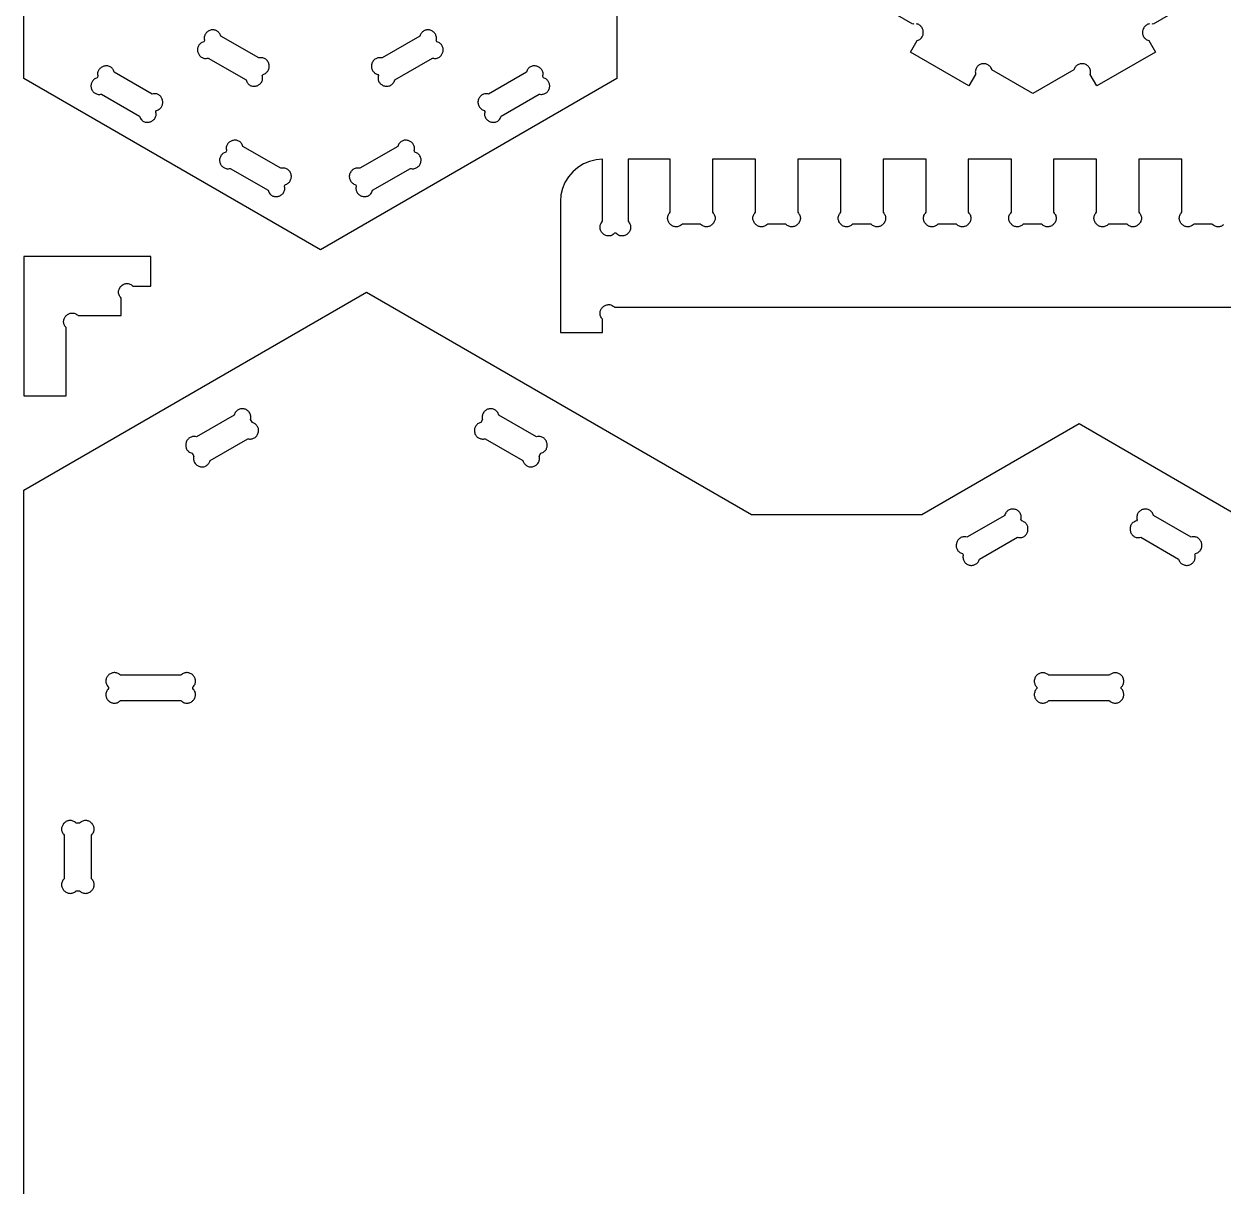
# Model space of a CAD drawing. Extents: x 105 to 1294, y 104 to 1295.
# Drawn here: x 105.1 to 247.1, y 376.2 to 513.7 of the extents above; entities that cross this region are included whole.
import ezdxf

# ---------------------------------------------------------------- set-up
doc = ezdxf.new("R2010")
doc.units = 0
doc.layers.add('LAYER_1', color=62, linetype='CONTINUOUS')

msp = doc.modelspace()

# ---------------------------------------------------------------- linework, layer by layer
at = {"layer": 'LAYER_1'}
for points in [[(175.29, 519.61), (175.29, 507.27), (140.21, 487.01), (105.13, 507.27), (105.13, 831.73)], [(210.45, 513.73), (210.33, 513.71), (205.48, 516.51)], [(243.64, 516.51), (238.79, 513.71), (238.68, 513.73)], [(238.35, 513.74), (238.25, 513.72), (238.16, 513.69), (238.07, 513.65), (237.99, 513.6), (237.91, 513.54), (237.84, 513.48), (237.78, 513.41), (237.73, 513.34), (237.68, 513.26), (237.63, 513.17), (237.6, 513.09), (237.57, 513), (237.55, 512.91), (237.54, 512.81), (237.53, 512.72), (237.54, 512.63), (237.55, 512.54), (237.57, 512.44), (237.6, 512.36), (237.63, 512.27), (237.68, 512.19), (237.74, 512.11), (237.8, 512.04), (237.88, 511.97), (237.96, 511.91), (238.06, 511.86), (238.16, 511.81), (238.28, 511.77), (239.07, 510.4), (232.14, 506.4), (231.35, 507.77), (231.37, 507.87), (231.38, 507.97), (231.38, 508.07), (231.37, 508.17), (231.36, 508.27), (231.33, 508.36), (231.29, 508.45), (231.25, 508.53), (231.2, 508.61), (231.14, 508.69), (231.07, 508.76), (231, 508.82), (230.92, 508.88), (230.83, 508.93), (230.74, 508.97), (230.64, 509), (230.54, 509.02), (230.44, 509.03), (230.34, 509.03), (230.24, 509.02), (230.15, 509.01), (230.06, 508.98), (229.97, 508.94), (229.88, 508.9), (229.8, 508.85), (229.73, 508.79), (229.66, 508.72), (229.59, 508.65), (229.54, 508.57), (229.49, 508.48), (229.45, 508.39), (229.42, 508.29), (224.56, 505.49), (219.71, 508.29), (219.68, 508.39), (219.64, 508.48), (219.59, 508.57), (219.53, 508.65), (219.47, 508.72), (219.4, 508.79), (219.32, 508.85), (219.24, 508.9), (219.16, 508.94), (219.07, 508.98), (218.98, 509.01), (218.88, 509.02), (218.78, 509.03), (218.68, 509.03), (218.58, 509.02), (218.48, 509), (218.39, 508.97), (218.3, 508.93), (218.21, 508.88), (218.13, 508.82), (218.06, 508.76), (217.99, 508.69), (217.93, 508.61), (217.88, 508.53), (217.83, 508.45), (217.8, 508.36), (217.77, 508.27), (217.75, 508.17), (217.74, 508.07), (217.75, 507.97), (217.76, 507.87), (217.78, 507.77), (216.99, 506.4), (210.06, 510.4), (210.85, 511.77), (210.97, 511.81), (211.07, 511.86), (211.17, 511.91), (211.25, 511.97), (211.32, 512.04), (211.39, 512.11), (211.45, 512.19), (211.49, 512.27), (211.53, 512.36), (211.56, 512.44), (211.58, 512.54), (211.59, 512.63), (211.59, 512.72), (211.59, 512.81), (211.58, 512.91), (211.56, 513), (211.53, 513.09), (211.49, 513.17), (211.45, 513.26), (211.4, 513.34), (211.34, 513.41), (211.28, 513.48), (211.21, 513.54), (211.14, 513.6), (211.06, 513.65), (210.97, 513.69), (210.88, 513.72), (210.78, 513.74)], [(247.13, 489.97), (247.05, 489.92), (246.98, 489.86), (246.89, 489.82), (246.81, 489.78), (246.72, 489.76), (246.63, 489.74), (246.53, 489.73), (246.44, 489.73), (246.34, 489.74), (246.25, 489.76), (246.15, 489.79), (246.06, 489.83), (245.96, 489.89), (245.87, 489.95), (245.78, 490.04), (243.61, 490.04), (243.52, 489.95), (243.43, 489.89), (243.34, 489.83), (243.24, 489.79), (243.15, 489.76), (243.05, 489.74), (242.96, 489.73), (242.86, 489.73), (242.77, 489.74), (242.68, 489.76), (242.59, 489.78), (242.5, 489.82), (242.42, 489.86), (242.34, 489.92), (242.27, 489.97), (242.2, 490.04), (242.13, 490.11), (242.08, 490.18), (242.03, 490.26), (241.98, 490.34), (241.95, 490.43), (241.92, 490.51), (241.9, 490.61), (241.89, 490.7), (241.89, 490.79), (241.9, 490.89), (241.92, 490.98), (241.95, 491.08), (241.99, 491.18), (242.05, 491.27), (242.12, 491.36), (242.2, 491.45), (242.2, 497.72), (237.1, 497.72), (237.1, 491.45), (237.18, 491.36), (237.25, 491.27), (237.31, 491.18), (237.35, 491.08), (237.38, 490.98), (237.4, 490.89), (237.41, 490.79), (237.41, 490.7), (237.4, 490.61), (237.38, 490.51), (237.35, 490.43), (237.32, 490.34), (237.27, 490.26), (237.22, 490.18), (237.17, 490.11), (237.1, 490.04), (237.03, 489.97), (236.96, 489.92), (236.88, 489.86), (236.8, 489.82), (236.71, 489.78), (236.62, 489.76), (236.53, 489.74), (236.44, 489.73), (236.35, 489.73), (236.25, 489.74), (236.15, 489.76), (236.06, 489.79), (235.96, 489.83), (235.87, 489.89), (235.78, 489.95), (235.69, 490.04), (233.52, 490.04), (233.43, 489.95), (233.34, 489.89), (233.24, 489.83), (233.15, 489.79), (233.05, 489.76), (232.96, 489.74), (232.86, 489.73), (232.77, 489.73), (232.67, 489.74), (232.58, 489.76), (232.49, 489.78), (232.41, 489.82), (232.32, 489.86), (232.25, 489.92), (232.17, 489.97), (232.1, 490.04), (232.04, 490.11), (231.98, 490.18), (231.93, 490.26), (231.89, 490.34), (231.85, 490.43), (231.82, 490.51), (231.8, 490.61), (231.79, 490.7), (231.79, 490.79), (231.8, 490.89), (231.82, 490.98), (231.85, 491.08), (231.9, 491.18), (231.95, 491.27), (232.02, 491.36), (232.1, 491.45), (232.1, 497.72), (227.01, 497.72), (227.01, 491.45), (227.09, 491.36), (227.16, 491.27), (227.21, 491.18), (227.26, 491.08), (227.29, 490.98), (227.31, 490.89), (227.32, 490.79), (227.32, 490.7), (227.31, 490.61), (227.29, 490.51), (227.26, 490.43), (227.22, 490.34), (227.18, 490.26), (227.13, 490.18), (227.07, 490.11), (227.01, 490.04), (226.94, 489.97), (226.86, 489.92), (226.79, 489.86), (226.7, 489.82), (226.62, 489.78), (226.53, 489.76), (226.44, 489.74), (226.34, 489.73), (226.25, 489.73), (226.15, 489.74), (226.06, 489.76), (225.96, 489.79), (225.87, 489.83), (225.77, 489.89), (225.68, 489.95), (225.59, 490.04), (223.42, 490.04), (223.33, 489.95), (223.24, 489.89), (223.15, 489.83), (223.05, 489.79), (222.96, 489.76), (222.86, 489.74), (222.77, 489.73), (222.67, 489.73), (222.58, 489.74), (222.49, 489.76), (222.4, 489.78), (222.31, 489.82), (222.23, 489.86), (222.15, 489.92), (222.08, 489.97), (222.01, 490.04), (221.94, 490.11), (221.89, 490.18), (221.84, 490.26), (221.79, 490.34), (221.76, 490.43), (221.73, 490.51), (221.71, 490.61), (221.7, 490.7), (221.7, 490.79), (221.71, 490.89), (221.73, 490.98), (221.76, 491.08), (221.8, 491.18), (221.86, 491.27), (221.93, 491.36), (222.01, 491.45), (222.01, 497.72), (216.91, 497.72), (216.91, 491.45), (216.99, 491.36), (217.06, 491.27), (217.12, 491.18), (217.16, 491.08), (217.19, 490.98), (217.21, 490.89), (217.22, 490.79), (217.22, 490.7), (217.21, 490.61), (217.19, 490.51), (217.16, 490.43), (217.13, 490.34), (217.08, 490.26), (217.03, 490.18), (216.98, 490.11), (216.91, 490.04), (216.84, 489.97), (216.77, 489.92), (216.69, 489.86), (216.61, 489.82), (216.52, 489.78), (216.43, 489.76), (216.34, 489.74), (216.25, 489.73), (216.16, 489.73), (216.06, 489.74), (215.96, 489.76), (215.87, 489.79), (215.77, 489.83), (215.68, 489.89), (215.59, 489.95), (215.5, 490.04), (213.33, 490.04), (213.24, 489.95), (213.15, 489.89), (213.05, 489.83), (212.96, 489.79), (212.86, 489.76), (212.77, 489.74), (212.67, 489.73), (212.58, 489.73), (212.48, 489.74), (212.39, 489.76), (212.3, 489.78), (212.22, 489.82), (212.13, 489.86), (212.06, 489.92), (211.98, 489.97), (211.91, 490.04), (211.85, 490.11), (211.79, 490.18), (211.74, 490.26), (211.7, 490.34), (211.66, 490.43), (211.63, 490.51), (211.61, 490.61), (211.6, 490.7), (211.6, 490.79), (211.61, 490.89), (211.63, 490.98), (211.66, 491.08), (211.71, 491.18), (211.76, 491.27), (211.83, 491.36), (211.91, 491.45), (211.91, 497.72), (206.82, 497.72), (206.82, 491.45), (206.9, 491.36), (206.97, 491.27), (207.02, 491.18), (207.07, 491.08), (207.1, 490.98), (207.12, 490.89), (207.13, 490.79), (207.13, 490.7), (207.12, 490.61), (207.1, 490.51), (207.07, 490.43), (207.03, 490.34), (206.99, 490.26), (206.94, 490.18), (206.88, 490.11), (206.82, 490.04), (206.75, 489.97), (206.67, 489.92), (206.6, 489.86), (206.51, 489.82), (206.43, 489.78), (206.34, 489.76), (206.25, 489.74), (206.15, 489.73), (206.06, 489.73), (205.96, 489.74), (205.87, 489.76), (205.77, 489.79), (205.68, 489.83), (205.59, 489.89), (205.49, 489.95), (205.4, 490.04), (203.23, 490.04), (203.14, 489.95), (203.05, 489.89), (202.96, 489.83), (202.86, 489.79), (202.77, 489.76), (202.67, 489.74), (202.58, 489.73), (202.48, 489.73), (202.39, 489.74), (202.3, 489.76), (202.21, 489.78), (202.12, 489.82), (202.04, 489.86), (201.96, 489.92), (201.89, 489.97), (201.82, 490.04), (201.75, 490.11), (201.7, 490.18), (201.65, 490.26), (201.6, 490.34), (201.57, 490.43), (201.54, 490.51), (201.52, 490.61), (201.51, 490.7), (201.51, 490.79), (201.52, 490.89), (201.54, 490.98), (201.57, 491.08), (201.61, 491.18), (201.67, 491.27), (201.74, 491.36), (201.82, 491.45), (201.82, 497.72), (196.72, 497.72), (196.72, 491.45), (196.8, 491.36), (196.87, 491.27), (196.93, 491.18), (196.97, 491.08), (197, 490.98), (197.02, 490.89), (197.03, 490.79), (197.03, 490.7), (197.02, 490.61), (197, 490.51), (196.97, 490.43), (196.94, 490.34), (196.89, 490.26), (196.84, 490.18), (196.79, 490.11), (196.72, 490.04), (196.65, 489.97), (196.58, 489.92), (196.5, 489.86), (196.42, 489.82), (196.33, 489.78), (196.24, 489.76), (196.15, 489.74), (196.06, 489.73), (195.97, 489.73), (195.87, 489.74), (195.77, 489.76), (195.68, 489.79), (195.58, 489.83), (195.49, 489.89), (195.4, 489.95), (195.31, 490.04), (193.14, 490.04), (193.05, 489.95), (192.96, 489.89), (192.86, 489.83), (192.77, 489.79), (192.67, 489.76), (192.58, 489.74), (192.48, 489.73), (192.39, 489.73), (192.29, 489.74), (192.2, 489.76), (192.11, 489.78), (192.03, 489.82), (191.94, 489.86), (191.87, 489.92), (191.79, 489.97), (191.72, 490.04), (191.66, 490.11), (191.6, 490.18), (191.55, 490.26), (191.51, 490.34), (191.47, 490.43), (191.44, 490.51), (191.42, 490.61), (191.41, 490.7), (191.41, 490.79), (191.42, 490.89), (191.44, 490.98), (191.47, 491.08), (191.52, 491.18), (191.57, 491.27), (191.64, 491.36), (191.72, 491.45), (191.72, 497.72), (186.63, 497.72), (186.63, 491.45), (186.71, 491.36), (186.78, 491.27), (186.83, 491.18), (186.88, 491.08), (186.91, 490.98), (186.93, 490.89), (186.94, 490.79), (186.94, 490.7), (186.93, 490.61), (186.91, 490.51), (186.88, 490.43), (186.84, 490.34), (186.8, 490.26), (186.75, 490.18), (186.69, 490.11), (186.63, 490.04), (186.56, 489.97), (186.48, 489.92), (186.41, 489.86), (186.32, 489.82), (186.24, 489.78), (186.15, 489.76), (186.06, 489.74), (185.96, 489.73), (185.87, 489.73), (185.77, 489.74), (185.68, 489.76), (185.58, 489.79), (185.49, 489.83), (185.4, 489.89), (185.3, 489.95), (185.21, 490.04), (183.04, 490.04), (182.95, 489.95), (182.86, 489.89), (182.77, 489.83), (182.67, 489.79), (182.58, 489.76), (182.48, 489.74), (182.39, 489.73), (182.29, 489.73), (182.2, 489.74), (182.11, 489.76), (182.02, 489.78), (181.93, 489.82), (181.85, 489.86), (181.77, 489.92), (181.7, 489.97), (181.63, 490.04), (181.56, 490.11), (181.51, 490.18), (181.46, 490.26), (181.41, 490.34), (181.38, 490.43), (181.35, 490.51), (181.33, 490.61), (181.32, 490.7), (181.32, 490.79), (181.33, 490.89), (181.35, 490.98), (181.38, 491.08), (181.42, 491.18), (181.48, 491.27), (181.55, 491.36), (181.63, 491.45), (181.63, 497.72), (176.63, 497.72), (176.63, 490.38), (176.71, 490.29), (176.78, 490.2), (176.83, 490.1), (176.88, 490.01), (176.91, 489.91), (176.93, 489.82), (176.94, 489.72), (176.94, 489.63), (176.93, 489.53), (176.91, 489.44), (176.88, 489.35), (176.84, 489.27), (176.8, 489.19), (176.75, 489.11), (176.69, 489.03), (176.63, 488.96), (176.56, 488.9), (176.48, 488.84), (176.41, 488.79), (176.32, 488.75), (176.24, 488.71), (176.15, 488.68), (176.06, 488.66), (175.96, 488.65), (175.87, 488.65), (175.78, 488.66), (175.68, 488.68), (175.58, 488.72), (175.49, 488.76), (175.4, 488.81), (175.3, 488.88), (175.21, 488.96), (175.04, 488.96), (174.95, 488.88), (174.86, 488.81), (174.77, 488.76), (174.67, 488.72), (174.58, 488.68), (174.48, 488.66), (174.39, 488.65), (174.29, 488.65), (174.2, 488.66), (174.11, 488.68), (174.02, 488.71), (173.93, 488.75), (173.85, 488.79), (173.77, 488.84), (173.7, 488.9), (173.63, 488.96), (173.56, 489.03), (173.51, 489.11), (173.46, 489.19), (173.41, 489.27), (173.38, 489.35), (173.35, 489.44), (173.33, 489.53), (173.32, 489.63), (173.32, 489.72), (173.33, 489.82), (173.35, 489.91), (173.38, 490.01), (173.42, 490.1), (173.48, 490.2), (173.55, 490.29), (173.63, 490.38), (173.63, 497.72), (172.85, 497.65), (172.08, 497.47), (171.36, 497.17), (170.69, 496.76), (170.09, 496.25), (169.58, 495.65), (169.17, 494.99), (168.87, 494.26), (168.69, 493.5), (168.63, 492.71), (168.63, 477.22), (173.63, 477.22), (173.63, 478.8), (173.55, 478.89), (173.48, 478.98), (173.42, 479.08), (173.38, 479.17), (173.35, 479.27), (173.33, 479.36), (173.32, 479.46), (173.32, 479.55), (173.33, 479.64), (173.35, 479.74), (173.38, 479.82), (173.41, 479.91), (173.46, 479.99), (173.51, 480.07), (173.56, 480.15), (173.63, 480.21), (173.7, 480.28), (173.77, 480.34), (173.85, 480.39), (173.93, 480.43), (174.02, 480.47), (174.11, 480.49), (174.2, 480.51), (174.29, 480.52), (174.39, 480.52), (174.48, 480.52), (174.58, 480.49), (174.67, 480.46), (174.77, 480.42), (174.86, 480.36), (174.95, 480.3), (175.04, 480.21), (273.97, 480.21)]]:
    msp.add_lwpolyline(points, dxfattribs=at)
for points in [[(126.93, 509.69), (131.41, 507.11), (131.45, 506.99), (131.49, 506.89), (131.54, 506.79), (131.61, 506.71), (131.67, 506.63), (131.74, 506.57), (131.82, 506.51), (131.9, 506.47), (131.99, 506.43), (132.08, 506.4), (132.17, 506.38), (132.26, 506.37), (132.36, 506.36), (132.45, 506.37), (132.54, 506.38), (132.63, 506.4), (132.72, 506.43), (132.81, 506.47), (132.89, 506.51), (132.97, 506.56), (133.05, 506.61), (133.11, 506.68), (133.18, 506.75), (133.23, 506.82), (133.28, 506.9), (133.32, 506.99), (133.35, 507.08), (133.37, 507.18), (133.38, 507.29), (133.38, 507.39), (133.37, 507.51), (133.34, 507.63), (133.43, 507.77), (133.52, 507.81), (133.61, 507.85), (133.7, 507.89), (133.78, 507.95), (133.85, 508.01), (133.92, 508.08), (133.98, 508.16), (134.03, 508.24), (134.08, 508.32), (134.11, 508.41), (134.14, 508.51), (134.16, 508.6), (134.17, 508.7), (134.17, 508.8), (134.15, 508.9), (134.13, 509), (134.1, 509.1), (134.06, 509.19), (134.01, 509.27), (133.96, 509.35), (133.89, 509.43), (133.82, 509.49), (133.75, 509.55), (133.67, 509.61), (133.58, 509.65), (133.49, 509.69), (133.4, 509.71), (133.3, 509.73), (133.21, 509.74), (133.11, 509.74), (133.01, 509.73), (132.91, 509.71), (128.43, 512.29), (128.4, 512.39), (128.36, 512.48), (128.31, 512.57), (128.25, 512.65), (128.19, 512.72), (128.12, 512.79), (128.04, 512.85), (127.96, 512.9), (127.88, 512.94), (127.79, 512.98), (127.7, 513.01), (127.6, 513.02), (127.5, 513.03), (127.4, 513.03), (127.3, 513.02), (127.2, 513), (127.11, 512.97), (127.01, 512.93), (126.93, 512.88), (126.85, 512.82), (126.78, 512.76), (126.71, 512.69), (126.65, 512.61), (126.6, 512.53), (126.55, 512.45), (126.52, 512.36), (126.49, 512.27), (126.47, 512.17), (126.46, 512.07), (126.47, 511.97), (126.48, 511.87), (126.5, 511.77), (126.41, 511.62), (126.3, 511.59), (126.19, 511.54), (126.1, 511.49), (126.01, 511.43), (125.94, 511.36), (125.87, 511.29), (125.82, 511.21), (125.77, 511.13), (125.73, 511.04), (125.7, 510.95), (125.68, 510.86), (125.67, 510.77), (125.67, 510.68), (125.67, 510.58), (125.68, 510.49), (125.71, 510.4), (125.73, 510.31), (125.77, 510.22), (125.81, 510.14), (125.86, 510.06), (125.92, 509.99), (125.98, 509.92), (126.05, 509.86), (126.12, 509.8), (126.21, 509.75), (126.29, 509.71), (126.39, 509.68), (126.49, 509.66), (126.59, 509.65), (126.7, 509.65), (126.81, 509.67)], [(147.08, 507.63), (147.06, 507.51), (147.04, 507.39), (147.04, 507.29), (147.05, 507.18), (147.07, 507.08), (147.1, 506.99), (147.14, 506.9), (147.19, 506.82), (147.24, 506.75), (147.31, 506.68), (147.38, 506.61), (147.45, 506.56), (147.53, 506.51), (147.61, 506.47), (147.7, 506.43), (147.79, 506.4), (147.88, 506.38), (147.97, 506.37), (148.07, 506.36), (148.16, 506.37), (148.25, 506.38), (148.34, 506.4), (148.43, 506.43), (148.52, 506.47), (148.6, 506.51), (148.68, 506.57), (148.75, 506.63), (148.82, 506.71), (148.88, 506.79), (148.93, 506.89), (148.98, 506.99), (149.01, 507.11), (153.49, 509.69), (153.61, 509.67), (153.72, 509.65), (153.83, 509.65), (153.94, 509.66), (154.04, 509.68), (154.13, 509.71), (154.22, 509.75), (154.3, 509.8), (154.37, 509.86), (154.44, 509.92), (154.51, 509.99), (154.56, 510.06), (154.61, 510.14), (154.65, 510.22), (154.69, 510.31), (154.72, 510.4), (154.74, 510.49), (154.75, 510.58), (154.76, 510.68), (154.75, 510.77), (154.74, 510.86), (154.72, 510.95), (154.69, 511.04), (154.65, 511.13), (154.61, 511.21), (154.55, 511.29), (154.49, 511.36), (154.41, 511.43), (154.33, 511.49), (154.23, 511.54), (154.13, 511.59), (154.01, 511.62), (153.92, 511.77), (153.95, 511.87), (153.96, 511.97), (153.96, 512.07), (153.95, 512.17), (153.93, 512.27), (153.9, 512.36), (153.87, 512.45), (153.83, 512.53), (153.77, 512.61), (153.71, 512.69), (153.65, 512.76), (153.57, 512.82), (153.49, 512.88), (153.41, 512.93), (153.32, 512.97), (153.22, 513), (153.12, 513.02), (153.02, 513.03), (152.92, 513.03), (152.82, 513.02), (152.73, 513.01), (152.63, 512.98), (152.54, 512.94), (152.46, 512.9), (152.38, 512.85), (152.3, 512.79), (152.23, 512.72), (152.17, 512.65), (152.11, 512.57), (152.06, 512.48), (152.02, 512.39), (151.99, 512.29), (147.51, 509.71), (147.41, 509.73), (147.31, 509.74), (147.22, 509.74), (147.12, 509.73), (147.02, 509.71), (146.93, 509.69), (146.84, 509.65), (146.76, 509.61), (146.67, 509.55), (146.6, 509.49), (146.53, 509.43), (146.47, 509.35), (146.41, 509.27), (146.36, 509.19), (146.32, 509.1), (146.29, 509), (146.27, 508.9), (146.26, 508.8), (146.26, 508.7), (146.26, 508.6), (146.28, 508.51), (146.31, 508.41), (146.35, 508.32), (146.39, 508.24), (146.44, 508.16), (146.5, 508.08), (146.57, 508.01), (146.64, 507.95), (146.72, 507.89), (146.81, 507.85), (146.9, 507.81), (147, 507.77)], [(114.32, 505.43), (118.79, 502.84), (118.83, 502.73), (118.88, 502.62), (118.93, 502.53), (118.99, 502.44), (119.06, 502.37), (119.13, 502.3), (119.21, 502.25), (119.29, 502.2), (119.38, 502.16), (119.46, 502.13), (119.56, 502.11), (119.65, 502.1), (119.74, 502.1), (119.83, 502.1), (119.93, 502.12), (120.02, 502.14), (120.11, 502.16), (120.19, 502.2), (120.28, 502.24), (120.36, 502.29), (120.43, 502.35), (120.5, 502.41), (120.56, 502.48), (120.62, 502.56), (120.67, 502.64), (120.7, 502.73), (120.74, 502.82), (120.76, 502.92), (120.77, 503.02), (120.76, 503.13), (120.75, 503.24), (120.73, 503.36), (120.81, 503.51), (120.93, 503.55), (121.03, 503.59), (121.13, 503.64), (121.21, 503.7), (121.29, 503.77), (121.35, 503.84), (121.41, 503.92), (121.45, 504), (121.49, 504.09), (121.52, 504.18), (121.54, 504.27), (121.55, 504.36), (121.56, 504.46), (121.55, 504.55), (121.54, 504.64), (121.52, 504.73), (121.49, 504.82), (121.45, 504.91), (121.41, 504.99), (121.36, 505.07), (121.31, 505.15), (121.24, 505.21), (121.17, 505.28), (121.1, 505.33), (121.02, 505.38), (120.93, 505.42), (120.84, 505.45), (120.74, 505.47), (120.63, 505.48), (120.53, 505.48), (120.41, 505.47), (120.29, 505.44), (115.82, 508.03), (115.78, 508.14), (115.73, 508.25), (115.68, 508.34), (115.62, 508.43), (115.55, 508.5), (115.48, 508.57), (115.4, 508.62), (115.32, 508.67), (115.24, 508.71), (115.15, 508.74), (115.06, 508.76), (114.96, 508.77), (114.87, 508.77), (114.78, 508.77), (114.68, 508.75), (114.59, 508.73), (114.5, 508.71), (114.42, 508.67), (114.33, 508.63), (114.25, 508.58), (114.18, 508.52), (114.11, 508.46), (114.05, 508.39), (113.99, 508.31), (113.95, 508.23), (113.91, 508.15), (113.88, 508.05), (113.85, 507.95), (113.84, 507.85), (113.85, 507.74), (113.86, 507.63), (113.88, 507.51), (113.8, 507.36), (113.7, 507.33), (113.61, 507.29), (113.52, 507.24), (113.44, 507.19), (113.37, 507.12), (113.3, 507.05), (113.24, 506.98), (113.19, 506.9), (113.15, 506.81), (113.11, 506.72), (113.08, 506.63), (113.07, 506.53), (113.06, 506.44), (113.06, 506.34), (113.07, 506.24), (113.09, 506.14), (113.12, 506.04), (113.16, 505.95), (113.21, 505.86), (113.27, 505.78), (113.33, 505.71), (113.4, 505.64), (113.48, 505.58), (113.56, 505.53), (113.64, 505.49), (113.73, 505.45), (113.82, 505.42), (113.92, 505.4), (114.02, 505.4), (114.12, 505.4), (114.22, 505.41)], [(159.69, 503.36), (159.67, 503.24), (159.65, 503.13), (159.65, 503.02), (159.66, 502.92), (159.68, 502.82), (159.71, 502.73), (159.75, 502.64), (159.8, 502.56), (159.86, 502.48), (159.92, 502.41), (159.99, 502.35), (160.06, 502.29), (160.14, 502.24), (160.22, 502.2), (160.31, 502.16), (160.4, 502.14), (160.49, 502.12), (160.58, 502.1), (160.68, 502.1), (160.77, 502.1), (160.86, 502.11), (160.95, 502.13), (161.04, 502.16), (161.13, 502.2), (161.21, 502.25), (161.29, 502.3), (161.36, 502.37), (161.43, 502.44), (161.49, 502.53), (161.54, 502.62), (161.59, 502.73), (161.63, 502.84), (166.1, 505.43), (166.2, 505.41), (166.3, 505.4), (166.4, 505.4), (166.5, 505.41), (166.6, 505.42), (166.69, 505.45), (166.78, 505.49), (166.86, 505.53), (166.94, 505.58), (167.02, 505.64), (167.09, 505.71), (167.15, 505.78), (167.21, 505.86), (167.26, 505.95), (167.3, 506.04), (167.33, 506.14), (167.35, 506.24), (167.36, 506.34), (167.36, 506.44), (167.35, 506.53), (167.34, 506.63), (167.31, 506.72), (167.27, 506.81), (167.23, 506.9), (167.18, 506.98), (167.12, 507.05), (167.05, 507.12), (166.98, 507.19), (166.9, 507.24), (166.81, 507.29), (166.72, 507.33), (166.62, 507.36), (166.54, 507.51), (166.56, 507.63), (166.58, 507.74), (166.58, 507.85), (166.57, 507.95), (166.55, 508.05), (166.52, 508.15), (166.48, 508.23), (166.43, 508.31), (166.37, 508.39), (166.31, 508.46), (166.24, 508.52), (166.17, 508.58), (166.09, 508.63), (166.01, 508.67), (165.92, 508.71), (165.83, 508.73), (165.74, 508.75), (165.65, 508.77), (165.55, 508.77), (165.46, 508.77), (165.37, 508.76), (165.28, 508.74), (165.19, 508.71), (165.1, 508.67), (165.02, 508.62), (164.94, 508.57), (164.87, 508.5), (164.8, 508.43), (164.74, 508.34), (164.69, 508.25), (164.64, 508.14), (164.61, 508.03), (160.13, 505.44), (160.03, 505.46), (159.93, 505.47), (159.83, 505.47), (159.73, 505.47), (159.63, 505.45), (159.54, 505.42), (159.45, 505.38), (159.37, 505.34), (159.29, 505.29), (159.21, 505.23), (159.14, 505.16), (159.08, 505.09), (159.02, 505.01), (158.97, 504.92), (158.93, 504.83), (158.9, 504.73), (158.88, 504.63), (158.87, 504.53), (158.87, 504.43), (158.88, 504.34), (158.89, 504.24), (158.92, 504.15), (158.96, 504.06), (159, 503.97), (159.05, 503.89), (159.11, 503.82), (159.18, 503.75), (159.25, 503.69), (159.33, 503.63), (159.42, 503.58), (159.51, 503.54), (159.61, 503.51)], [(129.54, 496.64), (134.02, 494.05), (134.06, 493.94), (134.11, 493.83), (134.16, 493.74), (134.22, 493.65), (134.29, 493.58), (134.36, 493.51), (134.44, 493.46), (134.52, 493.41), (134.6, 493.37), (134.69, 493.34), (134.78, 493.32), (134.88, 493.31), (134.97, 493.31), (135.06, 493.31), (135.16, 493.33), (135.25, 493.35), (135.34, 493.37), (135.42, 493.41), (135.51, 493.45), (135.59, 493.5), (135.66, 493.56), (135.73, 493.62), (135.79, 493.69), (135.85, 493.77), (135.89, 493.85), (135.93, 493.93), (135.96, 494.03), (135.99, 494.13), (136, 494.23), (135.99, 494.34), (135.98, 494.45), (135.95, 494.57), (136.04, 494.72), (136.14, 494.75), (136.23, 494.79), (136.32, 494.84), (136.4, 494.89), (136.47, 494.96), (136.54, 495.03), (136.6, 495.1), (136.65, 495.18), (136.69, 495.27), (136.73, 495.36), (136.75, 495.45), (136.77, 495.55), (136.78, 495.64), (136.78, 495.74), (136.77, 495.84), (136.75, 495.94), (136.72, 496.04), (136.68, 496.13), (136.63, 496.22), (136.57, 496.3), (136.51, 496.37), (136.44, 496.44), (136.36, 496.5), (136.28, 496.55), (136.2, 496.59), (136.11, 496.63), (136.01, 496.66), (135.92, 496.67), (135.82, 496.68), (135.72, 496.68), (135.62, 496.67), (135.52, 496.65), (131.04, 499.24), (131.01, 499.35), (130.96, 499.46), (130.91, 499.55), (130.85, 499.64), (130.78, 499.71), (130.71, 499.78), (130.63, 499.83), (130.55, 499.88), (130.46, 499.92), (130.37, 499.95), (130.28, 499.97), (130.19, 499.98), (130.1, 499.98), (130, 499.98), (129.91, 499.96), (129.82, 499.94), (129.73, 499.91), (129.64, 499.88), (129.56, 499.84), (129.48, 499.79), (129.41, 499.73), (129.34, 499.67), (129.27, 499.6), (129.22, 499.52), (129.17, 499.44), (129.13, 499.35), (129.1, 499.26), (129.08, 499.16), (129.07, 499.06), (129.07, 498.95), (129.09, 498.84), (129.11, 498.72), (129.03, 498.57), (128.93, 498.54), (128.84, 498.5), (128.75, 498.45), (128.67, 498.39), (128.6, 498.33), (128.53, 498.26), (128.47, 498.19), (128.42, 498.11), (128.38, 498.02), (128.34, 497.93), (128.31, 497.84), (128.29, 497.74), (128.29, 497.65), (128.29, 497.55), (128.3, 497.45), (128.32, 497.35), (128.35, 497.25), (128.39, 497.16), (128.44, 497.07), (128.5, 496.99), (128.56, 496.92), (128.63, 496.85), (128.7, 496.79), (128.79, 496.74), (128.87, 496.7), (128.96, 496.66), (129.05, 496.63), (129.15, 496.61), (129.25, 496.61), (129.34, 496.61), (129.44, 496.62)], [(144.47, 494.57), (144.44, 494.45), (144.43, 494.34), (144.43, 494.23), (144.44, 494.13), (144.46, 494.03), (144.49, 493.93), (144.53, 493.85), (144.58, 493.77), (144.63, 493.69), (144.69, 493.62), (144.76, 493.56), (144.84, 493.5), (144.92, 493.45), (145, 493.41), (145.09, 493.37), (145.17, 493.35), (145.27, 493.33), (145.36, 493.31), (145.45, 493.31), (145.55, 493.31), (145.64, 493.32), (145.73, 493.34), (145.82, 493.37), (145.9, 493.41), (145.99, 493.46), (146.06, 493.51), (146.14, 493.58), (146.2, 493.65), (146.26, 493.74), (146.32, 493.83), (146.36, 493.94), (146.4, 494.05), (150.88, 496.64), (150.98, 496.62), (151.08, 496.61), (151.18, 496.61), (151.27, 496.61), (151.37, 496.63), (151.46, 496.66), (151.55, 496.7), (151.64, 496.74), (151.72, 496.79), (151.79, 496.85), (151.86, 496.92), (151.93, 496.99), (151.98, 497.07), (152.03, 497.16), (152.07, 497.25), (152.1, 497.35), (152.12, 497.45), (152.14, 497.55), (152.14, 497.65), (152.13, 497.74), (152.11, 497.84), (152.08, 497.93), (152.05, 498.02), (152, 498.11), (151.95, 498.19), (151.89, 498.26), (151.83, 498.33), (151.75, 498.39), (151.67, 498.45), (151.59, 498.5), (151.49, 498.54), (151.4, 498.57), (151.31, 498.72), (151.34, 498.84), (151.35, 498.95), (151.35, 499.06), (151.34, 499.16), (151.32, 499.26), (151.29, 499.35), (151.25, 499.44), (151.2, 499.52), (151.15, 499.6), (151.09, 499.67), (151.02, 499.73), (150.94, 499.79), (150.86, 499.84), (150.78, 499.88), (150.69, 499.91), (150.6, 499.94), (150.51, 499.96), (150.42, 499.98), (150.33, 499.98), (150.23, 499.98), (150.14, 499.97), (150.05, 499.95), (149.96, 499.92), (149.88, 499.88), (149.79, 499.83), (149.72, 499.78), (149.64, 499.71), (149.58, 499.64), (149.51, 499.55), (149.46, 499.46), (149.42, 499.35), (149.38, 499.24), (144.9, 496.65), (144.8, 496.67), (144.7, 496.68), (144.6, 496.68), (144.5, 496.67), (144.41, 496.66), (144.32, 496.63), (144.23, 496.59), (144.14, 496.55), (144.06, 496.5), (143.99, 496.44), (143.92, 496.37), (143.85, 496.3), (143.8, 496.22), (143.75, 496.13), (143.71, 496.04), (143.68, 495.94), (143.65, 495.84), (143.64, 495.74), (143.64, 495.64), (143.65, 495.55), (143.67, 495.45), (143.7, 495.36), (143.73, 495.27), (143.78, 495.18), (143.83, 495.1), (143.89, 495.03), (143.95, 494.96), (144.03, 494.89), (144.11, 494.84), (144.19, 494.79), (144.29, 494.75), (144.38, 494.72)], [(118.04, 482.72), (120.13, 482.72), (120.13, 486.22), (105.13, 486.22), (105.13, 469.72), (110.13, 469.72), (110.13, 477.8), (110.05, 477.89), (109.98, 477.98), (109.92, 478.08), (109.88, 478.17), (109.85, 478.27), (109.83, 478.36), (109.82, 478.46), (109.82, 478.55), (109.83, 478.65), (109.85, 478.74), (109.88, 478.83), (109.91, 478.91), (109.96, 478.99), (110.01, 479.07), (110.07, 479.15), (110.13, 479.22), (110.2, 479.28), (110.27, 479.34), (110.35, 479.39), (110.43, 479.43), (110.52, 479.47), (110.61, 479.5), (110.7, 479.52), (110.79, 479.53), (110.89, 479.53), (110.98, 479.52), (111.08, 479.5), (111.17, 479.47), (111.27, 479.42), (111.36, 479.37), (111.45, 479.3), (111.54, 479.22), (116.63, 479.22), (116.63, 481.3), (116.55, 481.39), (116.48, 481.48), (116.42, 481.58), (116.38, 481.67), (116.35, 481.77), (116.33, 481.86), (116.32, 481.96), (116.32, 482.05), (116.33, 482.15), (116.35, 482.24), (116.38, 482.33), (116.41, 482.41), (116.46, 482.49), (116.51, 482.57), (116.56, 482.65), (116.63, 482.72), (116.7, 482.78), (116.77, 482.84), (116.85, 482.89), (116.93, 482.93), (117.02, 482.97), (117.11, 483), (117.2, 483.02), (117.29, 483.03), (117.39, 483.03), (117.48, 483.02), (117.58, 483), (117.67, 482.96), (117.77, 482.92), (117.86, 482.87), (117.95, 482.8)], [(354.91, 411.76), (333.88, 399.61), (333.88, 186.79), (354.91, 174.64), (354.93, 127.83), (314.37, 104.41), (268.82, 130.7), (248.64, 130.7), (230.02, 119.95), (211.41, 130.7), (191.23, 130.7), (145.68, 104.41), (105.13, 127.83), (105.13, 458.57), (145.68, 481.98), (191.23, 455.7), (211.41, 455.7), (230.02, 466.45), (248.64, 455.7), (268.82, 455.7), (314.37, 481.98), (354.93, 458.57)], [(125.23, 462.59), (125.21, 462.49), (125.2, 462.39), (125.19, 462.29), (125.2, 462.19), (125.22, 462.09), (125.25, 462), (125.28, 461.91), (125.33, 461.83), (125.38, 461.74), (125.44, 461.67), (125.51, 461.6), (125.58, 461.54), (125.66, 461.48), (125.74, 461.43), (125.84, 461.39), (125.93, 461.36), (126.03, 461.34), (126.13, 461.33), (126.23, 461.33), (126.33, 461.33), (126.43, 461.35), (126.52, 461.38), (126.61, 461.42), (126.69, 461.46), (126.77, 461.51), (126.85, 461.57), (126.92, 461.64), (126.98, 461.71), (127.04, 461.79), (127.09, 461.88), (127.13, 461.97), (127.16, 462.07), (131.64, 464.65), (131.74, 464.63), (131.84, 464.62), (131.94, 464.62), (132.03, 464.63), (132.13, 464.65), (132.22, 464.67), (132.31, 464.71), (132.4, 464.75), (132.48, 464.8), (132.55, 464.86), (132.62, 464.93), (132.69, 465), (132.74, 465.08), (132.79, 465.17), (132.83, 465.26), (132.86, 465.36), (132.88, 465.46), (132.9, 465.56), (132.9, 465.66), (132.89, 465.76), (132.87, 465.85), (132.84, 465.94), (132.81, 466.03), (132.76, 466.12), (132.71, 466.2), (132.65, 466.27), (132.59, 466.34), (132.51, 466.41), (132.43, 466.46), (132.35, 466.51), (132.25, 466.55), (132.16, 466.58), (131.95, 466.94), (131.97, 467.04), (131.98, 467.14), (131.98, 467.24), (131.97, 467.34), (131.95, 467.44), (131.93, 467.53), (131.89, 467.62), (131.85, 467.7), (131.8, 467.78), (131.74, 467.86), (131.67, 467.93), (131.6, 467.99), (131.52, 468.05), (131.43, 468.1), (131.34, 468.14), (131.24, 468.17), (131.14, 468.19), (131.04, 468.2), (130.94, 468.2), (130.84, 468.19), (130.75, 468.18), (130.66, 468.15), (130.57, 468.11), (130.48, 468.07), (130.4, 468.02), (130.33, 467.96), (130.26, 467.89), (130.19, 467.82), (130.14, 467.74), (130.09, 467.65), (130.05, 467.56), (130.02, 467.46), (125.54, 464.88), (125.42, 464.9), (125.31, 464.92), (125.2, 464.92), (125.09, 464.91), (125, 464.89), (124.9, 464.86), (124.82, 464.82), (124.73, 464.77), (124.66, 464.71), (124.59, 464.65), (124.53, 464.58), (124.47, 464.51), (124.42, 464.43), (124.38, 464.35), (124.34, 464.26), (124.32, 464.17), (124.29, 464.08), (124.28, 463.99), (124.28, 463.89), (124.28, 463.8), (124.29, 463.71), (124.31, 463.62), (124.34, 463.53), (124.38, 463.44), (124.42, 463.36), (124.48, 463.28), (124.55, 463.21), (124.62, 463.14), (124.71, 463.08), (124.8, 463.03), (124.91, 462.98), (125.02, 462.94)], [(159.71, 464.65), (164.18, 462.07), (164.22, 461.97), (164.26, 461.88), (164.31, 461.79), (164.36, 461.71), (164.42, 461.64), (164.49, 461.57), (164.57, 461.51), (164.65, 461.46), (164.74, 461.41), (164.83, 461.38), (164.92, 461.35), (165.01, 461.33), (165.11, 461.33), (165.21, 461.33), (165.31, 461.34), (165.41, 461.36), (165.51, 461.39), (165.6, 461.43), (165.69, 461.48), (165.77, 461.54), (165.84, 461.6), (165.91, 461.67), (165.97, 461.74), (166.02, 461.83), (166.06, 461.91), (166.1, 462), (166.12, 462.09), (166.14, 462.19), (166.15, 462.29), (166.15, 462.38), (166.14, 462.48), (166.12, 462.58), (166.32, 462.94), (166.44, 462.98), (166.54, 463.03), (166.64, 463.08), (166.72, 463.14), (166.8, 463.21), (166.86, 463.28), (166.92, 463.36), (166.97, 463.44), (167, 463.53), (167.03, 463.62), (167.05, 463.71), (167.06, 463.8), (167.07, 463.89), (167.06, 463.98), (167.05, 464.08), (167.03, 464.17), (167, 464.26), (166.97, 464.35), (166.92, 464.43), (166.87, 464.51), (166.82, 464.58), (166.75, 464.65), (166.69, 464.71), (166.61, 464.77), (166.53, 464.82), (166.44, 464.86), (166.35, 464.89), (166.25, 464.91), (166.15, 464.92), (166.04, 464.92), (165.92, 464.9), (165.81, 464.88), (161.33, 467.46), (161.3, 467.56), (161.26, 467.65), (161.21, 467.74), (161.15, 467.82), (161.09, 467.89), (161.02, 467.96), (160.94, 468.02), (160.86, 468.07), (160.78, 468.11), (160.69, 468.15), (160.6, 468.18), (160.5, 468.19), (160.4, 468.2), (160.3, 468.2), (160.2, 468.19), (160.1, 468.17), (160.01, 468.14), (159.91, 468.1), (159.83, 468.05), (159.75, 467.99), (159.67, 467.93), (159.61, 467.86), (159.55, 467.78), (159.5, 467.7), (159.45, 467.62), (159.42, 467.53), (159.39, 467.44), (159.37, 467.34), (159.36, 467.24), (159.36, 467.14), (159.38, 467.04), (159.4, 466.94), (159.19, 466.58), (159.09, 466.55), (159, 466.51), (158.91, 466.46), (158.83, 466.41), (158.76, 466.34), (158.69, 466.27), (158.63, 466.2), (158.58, 466.12), (158.54, 466.03), (158.5, 465.94), (158.47, 465.85), (158.46, 465.76), (158.45, 465.66), (158.45, 465.56), (158.46, 465.46), (158.48, 465.36), (158.51, 465.26), (158.55, 465.17), (158.6, 465.08), (158.66, 465), (158.72, 464.93), (158.79, 464.86), (158.87, 464.8), (158.95, 464.75), (159.03, 464.71), (159.12, 464.67), (159.21, 464.64), (159.31, 464.63), (159.41, 464.62), (159.51, 464.62), (159.61, 464.63)], [(216.31, 450.93), (216.29, 450.83), (216.28, 450.73), (216.28, 450.63), (216.29, 450.53), (216.3, 450.44), (216.33, 450.34), (216.37, 450.25), (216.41, 450.17), (216.46, 450.09), (216.52, 450.01), (216.59, 449.94), (216.66, 449.88), (216.74, 449.82), (216.83, 449.77), (216.92, 449.73), (217.02, 449.7), (217.12, 449.68), (217.22, 449.67), (217.32, 449.67), (217.41, 449.68), (217.51, 449.7), (217.6, 449.72), (217.69, 449.76), (217.78, 449.8), (217.86, 449.85), (217.93, 449.91), (218, 449.98), (218.07, 450.05), (218.12, 450.13), (218.17, 450.22), (218.21, 450.31), (218.24, 450.41), (222.72, 452.99), (222.84, 452.97), (222.95, 452.96), (223.06, 452.95), (223.17, 452.96), (223.26, 452.98), (223.36, 453.02), (223.44, 453.05), (223.53, 453.1), (223.6, 453.16), (223.67, 453.22), (223.73, 453.29), (223.79, 453.36), (223.84, 453.44), (223.88, 453.53), (223.92, 453.61), (223.95, 453.7), (223.97, 453.79), (223.98, 453.89), (223.98, 453.98), (223.98, 454.07), (223.97, 454.17), (223.95, 454.26), (223.92, 454.34), (223.88, 454.43), (223.84, 454.51), (223.78, 454.59), (223.71, 454.66), (223.64, 454.73), (223.55, 454.79), (223.46, 454.84), (223.35, 454.89), (223.24, 454.93), (223.15, 455.07), (223.17, 455.17), (223.19, 455.27), (223.19, 455.37), (223.18, 455.47), (223.16, 455.57), (223.13, 455.66), (223.1, 455.75), (223.05, 455.83), (223, 455.91), (222.94, 455.99), (222.88, 456.06), (222.8, 456.12), (222.72, 456.18), (222.64, 456.23), (222.54, 456.27), (222.45, 456.3), (222.35, 456.32), (222.25, 456.33), (222.15, 456.33), (222.05, 456.33), (221.95, 456.31), (221.86, 456.28), (221.77, 456.24), (221.69, 456.2), (221.61, 456.15), (221.53, 456.09), (221.46, 456.02), (221.4, 455.95), (221.34, 455.87), (221.29, 455.78), (221.25, 455.69), (221.22, 455.59), (216.74, 453.01), (216.62, 453.03), (216.51, 453.05), (216.4, 453.05), (216.3, 453.04), (216.2, 453.02), (216.11, 452.99), (216.02, 452.95), (215.94, 452.9), (215.86, 452.84), (215.79, 452.78), (215.73, 452.71), (215.67, 452.64), (215.62, 452.56), (215.58, 452.48), (215.55, 452.39), (215.52, 452.3), (215.5, 452.21), (215.48, 452.12), (215.48, 452.02), (215.48, 451.93), (215.49, 451.84), (215.51, 451.75), (215.54, 451.66), (215.58, 451.57), (215.63, 451.49), (215.68, 451.41), (215.75, 451.34), (215.82, 451.27), (215.91, 451.21), (216, 451.16), (216.11, 451.11), (216.22, 451.08)], [(237.33, 452.99), (241.81, 450.41), (241.84, 450.31), (241.88, 450.22), (241.93, 450.13), (241.98, 450.05), (242.05, 449.98), (242.12, 449.91), (242.19, 449.85), (242.27, 449.8), (242.36, 449.76), (242.45, 449.72), (242.54, 449.7), (242.63, 449.68), (242.73, 449.67), (242.83, 449.67), (242.93, 449.68), (243.03, 449.7), (243.13, 449.73), (243.22, 449.77), (243.31, 449.82), (243.39, 449.88), (243.46, 449.94), (243.53, 450.01), (243.59, 450.09), (243.64, 450.17), (243.68, 450.25), (243.72, 450.34), (243.74, 450.44), (243.76, 450.53), (243.77, 450.63), (243.77, 450.73), (243.76, 450.83), (243.74, 450.93), (243.82, 451.08), (243.94, 451.11), (244.04, 451.16), (244.14, 451.21), (244.22, 451.27), (244.3, 451.34), (244.36, 451.41), (244.42, 451.49), (244.47, 451.57), (244.5, 451.66), (244.53, 451.75), (244.55, 451.84), (244.56, 451.93), (244.57, 452.02), (244.56, 452.12), (244.55, 452.21), (244.53, 452.3), (244.5, 452.39), (244.47, 452.48), (244.42, 452.56), (244.37, 452.64), (244.32, 452.71), (244.26, 452.78), (244.19, 452.84), (244.11, 452.9), (244.03, 452.95), (243.94, 452.99), (243.85, 453.02), (243.75, 453.04), (243.65, 453.05), (243.54, 453.05), (243.42, 453.03), (243.31, 453.01), (238.83, 455.59), (238.79, 455.69), (238.75, 455.78), (238.71, 455.87), (238.65, 455.95), (238.59, 456.02), (238.52, 456.09), (238.44, 456.15), (238.36, 456.2), (238.28, 456.24), (238.19, 456.28), (238.09, 456.31), (238, 456.33), (237.9, 456.33), (237.8, 456.33), (237.7, 456.32), (237.6, 456.3), (237.5, 456.27), (237.41, 456.23), (237.33, 456.18), (237.25, 456.12), (237.17, 456.06), (237.11, 455.99), (237.05, 455.91), (236.99, 455.83), (236.95, 455.75), (236.91, 455.66), (236.89, 455.57), (236.87, 455.47), (236.86, 455.37), (236.86, 455.27), (236.87, 455.17), (236.89, 455.07), (236.81, 454.93), (236.69, 454.89), (236.59, 454.84), (236.49, 454.79), (236.41, 454.73), (236.33, 454.66), (236.27, 454.59), (236.21, 454.51), (236.17, 454.43), (236.13, 454.34), (236.1, 454.26), (236.08, 454.17), (236.07, 454.07), (236.06, 453.98), (236.07, 453.89), (236.08, 453.79), (236.1, 453.7), (236.13, 453.61), (236.17, 453.53), (236.21, 453.44), (236.26, 453.36), (236.31, 453.29), (236.38, 453.22), (236.45, 453.16), (236.52, 453.1), (236.6, 453.05), (236.69, 453.02), (236.78, 452.98), (236.88, 452.96), (236.99, 452.95), (237.09, 452.96), (237.21, 452.97)], [(116.54, 433.67), (123.71, 433.67), (123.8, 433.59), (123.89, 433.52), (123.99, 433.47), (124.08, 433.42), (124.18, 433.39), (124.27, 433.37), (124.37, 433.36), (124.46, 433.36), (124.56, 433.37), (124.65, 433.39), (124.74, 433.42), (124.82, 433.46), (124.91, 433.5), (124.98, 433.55), (125.06, 433.61), (125.13, 433.67), (125.19, 433.74), (125.25, 433.82), (125.3, 433.89), (125.34, 433.98), (125.38, 434.06), (125.41, 434.15), (125.43, 434.24), (125.44, 434.34), (125.44, 434.43), (125.43, 434.53), (125.41, 434.62), (125.38, 434.72), (125.33, 434.81), (125.28, 434.91), (125.21, 435), (125.13, 435.09), (125.13, 435.26), (125.21, 435.35), (125.28, 435.44), (125.33, 435.53), (125.38, 435.63), (125.41, 435.72), (125.43, 435.82), (125.44, 435.92), (125.44, 436.01), (125.43, 436.1), (125.41, 436.19), (125.38, 436.28), (125.34, 436.37), (125.3, 436.45), (125.25, 436.53), (125.19, 436.6), (125.13, 436.67), (125.06, 436.74), (124.98, 436.79), (124.91, 436.84), (124.82, 436.89), (124.74, 436.92), (124.65, 436.95), (124.56, 436.97), (124.46, 436.98), (124.37, 436.98), (124.27, 436.97), (124.18, 436.95), (124.08, 436.92), (123.99, 436.88), (123.89, 436.82), (123.8, 436.75), (123.71, 436.67), (116.54, 436.67), (116.45, 436.75), (116.36, 436.82), (116.26, 436.88), (116.17, 436.92), (116.07, 436.95), (115.98, 436.97), (115.88, 436.98), (115.79, 436.98), (115.7, 436.97), (115.6, 436.95), (115.52, 436.92), (115.43, 436.89), (115.35, 436.84), (115.27, 436.79), (115.19, 436.74), (115.13, 436.67), (115.06, 436.6), (115, 436.53), (114.95, 436.45), (114.91, 436.37), (114.87, 436.28), (114.85, 436.19), (114.83, 436.1), (114.82, 436.01), (114.82, 435.92), (114.83, 435.82), (114.85, 435.72), (114.88, 435.63), (114.92, 435.53), (114.98, 435.44), (115.04, 435.35), (115.13, 435.26), (115.13, 435.09), (115.04, 435), (114.98, 434.91), (114.92, 434.81), (114.88, 434.72), (114.85, 434.62), (114.83, 434.53), (114.82, 434.43), (114.82, 434.34), (114.83, 434.24), (114.85, 434.15), (114.87, 434.06), (114.91, 433.98), (114.95, 433.89), (115, 433.82), (115.06, 433.74), (115.13, 433.67), (115.19, 433.61), (115.27, 433.55), (115.35, 433.5), (115.43, 433.46), (115.52, 433.42), (115.6, 433.39), (115.7, 433.37), (115.79, 433.36), (115.88, 433.36), (115.98, 433.37), (116.07, 433.39), (116.17, 433.42), (116.26, 433.47), (116.36, 433.52), (116.45, 433.59)], [(226.44, 433.67), (233.61, 433.67), (233.68, 433.6), (233.77, 433.54), (233.85, 433.49), (233.94, 433.45), (234.03, 433.42), (234.12, 433.4), (234.22, 433.38), (234.32, 433.38), (234.41, 433.38), (234.51, 433.4), (234.6, 433.42), (234.69, 433.45), (234.78, 433.49), (234.87, 433.54), (234.95, 433.6), (235.02, 433.67), (235.09, 433.75), (235.15, 433.83), (235.2, 433.91), (235.24, 434), (235.27, 434.1), (235.3, 434.19), (235.31, 434.28), (235.32, 434.38), (235.31, 434.48), (235.3, 434.57), (235.27, 434.66), (235.24, 434.76), (235.2, 434.85), (235.15, 434.93), (235.09, 435.01), (235.02, 435.09), (235.02, 435.26), (235.09, 435.34), (235.15, 435.42), (235.2, 435.5), (235.24, 435.59), (235.27, 435.68), (235.3, 435.77), (235.31, 435.87), (235.32, 435.97), (235.31, 436.06), (235.3, 436.16), (235.27, 436.25), (235.24, 436.34), (235.2, 436.43), (235.15, 436.52), (235.09, 436.6), (235.02, 436.67), (234.95, 436.74), (234.87, 436.8), (234.78, 436.85), (234.69, 436.89), (234.6, 436.92), (234.51, 436.95), (234.41, 436.96), (234.32, 436.97), (234.22, 436.96), (234.12, 436.95), (234.03, 436.92), (233.94, 436.89), (233.85, 436.85), (233.77, 436.8), (233.68, 436.74), (233.61, 436.67), (226.44, 436.67), (226.36, 436.74), (226.28, 436.8), (226.19, 436.85), (226.11, 436.89), (226.01, 436.92), (225.92, 436.95), (225.83, 436.96), (225.73, 436.97), (225.63, 436.96), (225.54, 436.95), (225.44, 436.92), (225.35, 436.89), (225.26, 436.85), (225.18, 436.8), (225.1, 436.74), (225.02, 436.67), (224.95, 436.6), (224.89, 436.52), (224.84, 436.43), (224.8, 436.34), (224.77, 436.25), (224.75, 436.16), (224.73, 436.06), (224.73, 435.97), (224.73, 435.87), (224.75, 435.77), (224.77, 435.68), (224.8, 435.59), (224.84, 435.5), (224.89, 435.42), (224.95, 435.34), (225.02, 435.26), (225.02, 435.09), (224.95, 435.01), (224.89, 434.93), (224.84, 434.85), (224.8, 434.76), (224.77, 434.66), (224.75, 434.57), (224.73, 434.48), (224.73, 434.38), (224.73, 434.28), (224.75, 434.19), (224.77, 434.1), (224.8, 434), (224.84, 433.91), (224.89, 433.83), (224.95, 433.75), (225.02, 433.67), (225.1, 433.6), (225.18, 433.54), (225.26, 433.49), (225.35, 433.45), (225.44, 433.42), (225.54, 433.4), (225.63, 433.38), (225.73, 433.38), (225.83, 433.38), (225.92, 433.4), (226.01, 433.42), (226.11, 433.45), (226.19, 433.49), (226.28, 433.54), (226.36, 433.6)], [(111.3, 411.17), (111.71, 411.17), (111.8, 411.09), (111.9, 411.02), (111.99, 410.97), (112.08, 410.93), (112.18, 410.89), (112.28, 410.87), (112.37, 410.86), (112.47, 410.87), (112.56, 410.88), (112.65, 410.89), (112.74, 410.92), (112.82, 410.96), (112.91, 411), (112.99, 411.05), (113.06, 411.11), (113.13, 411.17), (113.19, 411.24), (113.25, 411.32), (113.3, 411.4), (113.34, 411.48), (113.38, 411.56), (113.41, 411.65), (113.43, 411.74), (113.44, 411.84), (113.44, 411.93), (113.43, 412.03), (113.41, 412.12), (113.38, 412.22), (113.33, 412.31), (113.28, 412.41), (113.21, 412.5), (113.13, 412.59), (113.13, 417.76), (113.21, 417.85), (113.28, 417.94), (113.33, 418.04), (113.38, 418.13), (113.41, 418.23), (113.43, 418.32), (113.44, 418.42), (113.44, 418.51), (113.43, 418.6), (113.41, 418.7), (113.38, 418.79), (113.34, 418.87), (113.3, 418.95), (113.25, 419.03), (113.19, 419.11), (113.13, 419.17), (113.06, 419.24), (112.99, 419.3), (112.91, 419.35), (112.82, 419.39), (112.74, 419.43), (112.65, 419.45), (112.56, 419.47), (112.47, 419.48), (112.37, 419.48), (112.28, 419.48), (112.18, 419.46), (112.08, 419.42), (111.99, 419.38), (111.9, 419.32), (111.8, 419.26), (111.71, 419.17), (111.3, 419.17), (111.21, 419.26), (111.12, 419.32), (111.02, 419.38), (110.93, 419.42), (110.83, 419.46), (110.74, 419.48), (110.64, 419.48), (110.55, 419.48), (110.45, 419.47), (110.36, 419.45), (110.27, 419.43), (110.19, 419.39), (110.1, 419.35), (110.03, 419.3), (109.95, 419.24), (109.88, 419.17), (109.82, 419.11), (109.76, 419.03), (109.71, 418.95), (109.67, 418.87), (109.63, 418.79), (109.6, 418.7), (109.58, 418.6), (109.57, 418.51), (109.57, 418.42), (109.58, 418.32), (109.6, 418.23), (109.63, 418.13), (109.68, 418.04), (109.73, 417.94), (109.8, 417.85), (109.88, 417.76), (109.88, 412.59), (109.8, 412.5), (109.73, 412.41), (109.68, 412.31), (109.63, 412.22), (109.6, 412.12), (109.58, 412.03), (109.57, 411.93), (109.57, 411.84), (109.58, 411.74), (109.6, 411.65), (109.63, 411.56), (109.67, 411.48), (109.71, 411.4), (109.76, 411.32), (109.82, 411.24), (109.88, 411.17), (109.95, 411.11), (110.03, 411.05), (110.1, 411), (110.19, 410.96), (110.27, 410.92), (110.36, 410.89), (110.45, 410.88), (110.55, 410.87), (110.64, 410.86), (110.74, 410.87), (110.83, 410.89), (110.93, 410.93), (111.02, 410.97), (111.12, 411.02), (111.21, 411.09)]]:
    msp.add_lwpolyline(points, close=True, dxfattribs=at)

doc.saveas('drawing.dxf')
